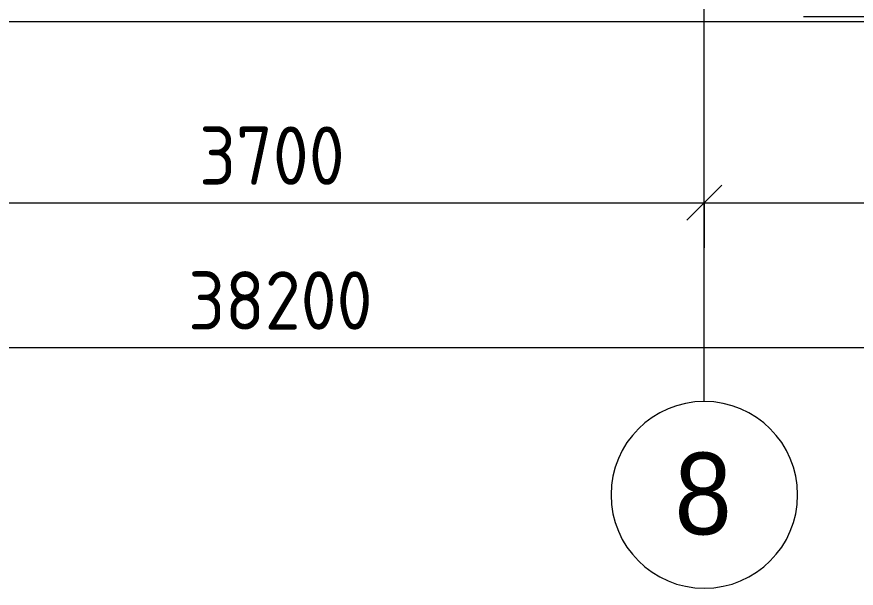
# Model space of a CAD drawing. Header units: millimetres. Extents: x -3724 to 231642, y -8553 to 29017.
# Drawn here: x 19263 to 22861, y -2706 to -258 of the extents above; entities that cross this region are included whole.
import ezdxf

# ---------------------------------------------------------------- set-up
doc = ezdxf.new("R2010")
doc.units = ezdxf.units.MM
for name, color, linetype, lineweight in [('A-ANNO-DIMS', 7, 'Continuous', 9), ('A-ANNO-DIMS-100', 7, 'Continuous', 9), ('A-WALL', 7, 'Continuous', 9), ('Оси', 7, 'Continuous', 9), ('Оси-1', 7, 'Continuous', 20)]:
    doc.layers.add(name, color=color, linetype=linetype, lineweight=lineweight)
doc.styles.add('Arial', font='arial.ttf', dxfattribs={"width": 0.9, "height": 350})
doc.styles.add('ISOCPEUR', font='isocpeur.ttf', dxfattribs={"width": 0.9, "height": 250})
doc.dimstyles.new('ISO-2_5_0_9К_БОЛЬШОЙ', dxfattribs={"dimscale": 304.8, "dimtxt": 248.995294, "dimasz": 0.492126, "dimexe": 0.393701, "dimexo": 0.984252, "dimgap": 0, "dimtad": 1, "dimdec": 0, "dimrnd": 10, "dimzin": 0, "dimdsep": 46, "dimtxsty": 'ISOCPEUR', "dimblk1": 'OBLIQUE', "dimblk2": 'OBLIQUE', "dimsah": 1, "dimcen": 0.09, "dimdle": 0.393701, "dimazin": 0, "dimtfac": 1, "dimtdec": 4, "dimtix": 1, "dimtmove": 0, "dimatfit": 3, "dimfxl": 1, "dimtvp": 1, "dimtolj": 1, "dimtzin": 0, "dimarcsym": 2})
doc.dimstyles.new('ISO-2_5_0_9К_БОЛЬШОЙ_1', dxfattribs={"dimscale": 304.8, "dimtxt": 248.995294, "dimasz": 0.492126, "dimexe": 0.393701, "dimexo": 0.984252, "dimgap": 0, "dimtad": 1, "dimdec": 0, "dimrnd": 10, "dimzin": 0, "dimdsep": 46, "dimtxsty": 'ISOCPEUR', "dimblk1": 'OBLIQUE', "dimblk2": 'OBLIQUE', "dimsah": 1, "dimcen": 0.09, "dimdle": 0.393701, "dimazin": 0, "dimtfac": 1, "dimtdec": 4, "dimtix": 1, "dimtmove": 2, "dimatfit": 3, "dimfxl": 1, "dimtvp": 1, "dimtolj": 1, "dimtzin": 0, "dimarcsym": 2})

# ---------------------------------------------------------------- blocks, each defined once
blk = doc.blocks.new('Ось сетки - D8-29747960-План расстановки мебели и оборудования 1 этажа в осях 1-12')
at = {"layer": 'Оси-1'}
for start, end in [(360, 180), (180, 360)]:
    blk.add_arc((0, 0), 4, start, end, dxfattribs=at)
blk = doc.blocks.new('DIMBLOCK7-План расстановки мебели и оборудования 1 этажа в осях 1-12')
at = {"layer": 'A-ANNO-DIMS-100'}
for p, q in [((18510, -1248.4), (18510, -934.5)), ((22210, -1248.4), (22210, -934.5)), ((18510, -1054.5), (22210, -1054.5)), ((18510, -1054.5), (18510, -1248.4)), ((22210, -1054.5), (22210, -1248.4))]:
    blk.add_line(p, q, dxfattribs=at)
at = {"layer": 'A-ANNO-DIMS-100', "lineweight": 20}
for p, q in [((18510, -1054.5), (18585, -979.5)), ((22210, -1054.5), (22285, -979.5)), ((18510, -1054.5), (18435, -1129.5)), ((22210, -1054.5), (22135, -1129.5))]:
    blk.add_line(p, q, dxfattribs=at)
at = {"layer": 'A-ANNO-DIMS-100', "color": 0, "insert": (20044, -727.8), "char_height": 250, "width": 758.478, "attachment_point": 1, "line_spacing_factor": 1.149209, "style": 'ISOCPEUR'}
blk.add_mtext('3700', dxfattribs=at)
blk = doc.blocks.new('_Oblique')
at = {"color": 0, "linetype": 'ByBlock', "lineweight": -2}
blk.add_line((-0.5, -0.5), (0.5, 0.5), dxfattribs=at)
blk = doc.blocks.new('DIMBLOCK8-План расстановки мебели и оборудования 1 этажа в осях 1-12')
at = {"layer": 'A-ANNO-DIMS-100'}
for p, q in [((22210, -1248.4), (22210, -934.5)), ((25910, -1248.4), (25910, -934.5)), ((22210, -1054.5), (25910, -1054.5)), ((22210, -1054.5), (22210, -1248.4)), ((25910, -1054.5), (25910, -1248.4))]:
    blk.add_line(p, q, dxfattribs=at)
at = {"layer": 'A-ANNO-DIMS-100', "lineweight": 20}
for p, q in [((22210, -1054.5), (22285, -979.5)), ((25910, -1054.5), (25985, -979.5)), ((22210, -1054.5), (22135, -1129.5)), ((25910, -1054.5), (25835, -1129.5))]:
    blk.add_line(p, q, dxfattribs=at)
at = {"layer": 'A-ANNO-DIMS-100', "color": 0, "insert": (23744, -727.8), "char_height": 250, "width": 758.478, "attachment_point": 1, "line_spacing_factor": 1.149209, "style": 'ISOCPEUR'}
blk.add_mtext('3700', dxfattribs=at)
blk = doc.blocks.new('DIMBLOCK25-План расстановки мебели и оборудования 1 этажа в осях 1-12')
at = {"layer": 'A-ANNO-DIMS-100'}
for p, q in [((110, -1869.1), (110, -1555.2)), ((38310, -1869.1), (38310, -1555.2)), ((-10, -1675.2), (38430, -1675.2)), ((110, -1675.2), (110, -1869.1)), ((38310, -1675.2), (38310, -1869.1))]:
    blk.add_line(p, q, dxfattribs=at)
at = {"layer": 'A-ANNO-DIMS-100', "lineweight": 20}
for p, q in [((110, -1675.2), (185, -1600.2)), ((38310, -1675.2), (38385, -1600.2)), ((110, -1675.2), (35, -1750.2)), ((38310, -1675.2), (38235, -1750.2))]:
    blk.add_line(p, q, dxfattribs=at)
at = {"layer": 'A-ANNO-DIMS-100', "color": 0, "insert": (19997.4, -1348.5), "char_height": 250, "width": 948.097, "attachment_point": 1, "line_spacing_factor": 1.149209, "style": 'ISOCPEUR'}
blk.add_mtext('38200', dxfattribs=at)

msp = doc.modelspace()

# ---------------------------------------------------------------- linework, layer by layer
at = {"layer": 'A-WALL'}
for p, q in [((38290.2, -280), (-290, -280)), ((25435, -258), (22635, -258))]:
    msp.add_line(p, q, dxfattribs=at)
at = {"layer": 'Оси'}
msp.add_line((22210, -1906.3), (22210, 593.7), dxfattribs=at)

# ---------------------------------------------------------------- block references
at = {"layer": 'Оси-1', "xscale": 99.99999999999993, "yscale": 99.99999999999993, "zscale": 99.99999999999993}
msp.add_blockref('Ось сетки - D8-29747960-План расстановки мебели и оборудования 1 этажа в осях 1-12', (22210, -2306.3), dxfattribs=at)

# ---------------------------------------------------------------- texts
at = {"layer": 'Оси', "insert": (22082.5, -2125.6), "char_height": 350, "width": 303.038, "attachment_point": 1, "style": 'Arial'}
msp.add_mtext('\\fArial|b0|i0|c204|p34|;\\W.9;8', dxfattribs=at)

# ---------------------------------------------------------------- dimensions: what is measured, and where the dimension line sits
at = {"layer": 'A-ANNO-DIMS'}
for base, p1, p2, picture, middle in [((22210, -1054.5), (18510, -948.4), (22210, -948.4), 'DIMBLOCK7-План расстановки мебели и оборудования 1 этажа в осях 1-12', (20360, -929.5)), ((25910, -1054.5), (22210, -948.4), (25910, -948.4), 'DIMBLOCK8-План расстановки мебели и оборудования 1 этажа в осях 1-12', (24060, -929.5))]:
    dim = msp.add_linear_dim(base=base, p1=p1, p2=p2, dimstyle='ISO-2_5_0_9К_БОЛЬШОЙ', override={"dimpost": '<>', "dimfxl": 3700}, dxfattribs=at)
    dim.commit()
    dim.dimension.update_dxf_attribs({"geometry": picture, "text_midpoint": middle})
dim = msp.add_linear_dim(base=(38310, -1675.2), p1=(110, -1569.1), p2=(38310, -1569.1), dimstyle='ISO-2_5_0_9К_БОЛЬШОЙ_1', override={"dimpost": '<>', "dimfxl": 38199.999966}, dxfattribs=at)
dim.commit()
dim.dimension.update_dxf_attribs({"geometry": 'DIMBLOCK25-План расстановки мебели и оборудования 1 этажа в осях 1-12', "text_midpoint": (20471.5, -1515.2), "dimtype": 160})

doc.saveas('drawing.dxf')
